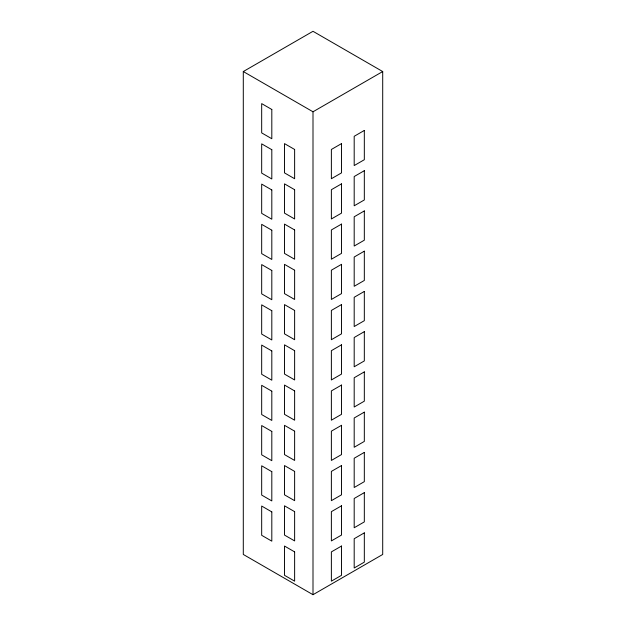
<?xml version="1.0" encoding="UTF-8"?>
<svg xmlns="http://www.w3.org/2000/svg" width="626" height="626" viewBox="0 0 626 626"><rect width="100%" height="100%" fill="white"/><g stroke="black" fill="none" stroke-linecap="round" stroke-linejoin="round"><path stroke-width="0.94" d="M243.295 71.544L313 31.3L382.705 71.544L382.705 554.456L313 594.7L243.295 554.456L243.295 71.544L313 111.788L382.705 71.544M313 111.788L313 594.7M341.514 143.612L331.373 149.465L331.373 178.731L341.514 172.878L341.514 143.612M364.324 130.443L354.191 136.296L354.191 165.561L364.324 159.708L364.324 130.443M341.514 183.856L331.373 189.709L331.373 218.975L341.514 213.122L341.514 183.856M364.324 170.687L354.191 176.54L354.191 205.805L364.324 199.952L364.324 170.687M341.514 224.1L331.373 229.953L331.373 259.219L341.514 253.366L341.514 224.1M364.324 210.931L354.191 216.784L354.191 246.049L364.324 240.196L364.324 210.931M341.514 264.344L331.373 270.197L331.373 299.463L341.514 293.61L341.514 264.344M364.324 251.175L354.191 257.028L354.191 286.293L364.324 280.44L364.324 251.175M341.514 304.588L331.373 310.441L331.373 339.707L341.514 333.854L341.514 304.588M364.324 291.419L354.191 297.272L354.191 326.537L364.324 320.684L364.324 291.419M341.514 344.824L331.373 350.685L331.373 379.951L341.514 374.098L341.514 344.824M364.324 331.655L354.191 337.508L354.191 366.781L364.324 360.928L364.324 331.655M341.514 385.068L331.373 390.921L331.373 420.195L341.514 414.342L341.514 385.068M364.324 371.899L354.191 377.752L354.191 407.025L364.324 401.172L364.324 371.899M341.514 425.312L331.373 431.165L331.373 460.439L341.514 454.578L341.514 425.312M364.324 412.143L354.191 417.996L354.191 447.261L364.324 441.408L364.324 412.143M341.514 465.556L331.373 471.409L331.373 500.675L341.514 494.822L341.514 465.556M364.324 452.387L354.191 458.24L354.191 487.505L364.324 481.652L364.324 452.387M341.514 505.8L331.373 511.653L331.373 540.919L341.514 535.066L341.514 505.8M364.324 492.631L354.191 498.484L354.191 527.749L364.324 521.896L364.324 492.631M341.514 546.044L331.373 551.897L331.373 581.163L341.514 575.31L341.514 546.044M364.324 532.875L354.191 538.728L354.191 567.993L364.324 562.14L364.324 532.875M271.809 109.472L261.676 103.611L261.676 132.884L271.809 138.737L271.809 109.472M294.627 149.465L284.486 143.612L284.486 172.878L294.627 178.731L294.627 149.465M271.809 149.708L261.676 143.855L261.676 173.128L271.809 178.981L271.809 149.708M294.627 189.709L284.486 183.856L284.486 213.122L294.627 218.975L294.627 189.709M271.809 189.952L261.676 184.099L261.676 213.364L271.809 219.225L271.809 189.952M294.627 229.953L284.486 224.1L284.486 253.366L294.627 259.219L294.627 229.953M271.809 230.196L261.676 224.343L261.676 253.608L271.809 259.461L271.809 230.196M294.627 270.197L284.486 264.344L284.486 293.61L294.627 299.463L294.627 270.197M271.809 270.44L261.676 264.587L261.676 293.852L271.809 299.705L271.809 270.44M294.627 310.441L284.486 304.588L284.486 333.854L294.627 339.707L294.627 310.441M271.809 310.684L261.676 304.831L261.676 334.096L271.809 339.949L271.809 310.684M294.627 350.685L284.486 344.824L284.486 374.098L294.627 379.951L294.627 350.685M271.809 350.928L261.676 345.075L261.676 374.34L271.809 380.193L271.809 350.928M294.627 390.921L284.486 385.068L284.486 414.342L294.627 420.195L294.627 390.921M271.809 391.172L261.676 385.319L261.676 414.584L271.809 420.437L271.809 391.172M294.627 431.165L284.486 425.312L284.486 454.578L294.627 460.439L294.627 431.165M271.809 431.408L261.676 425.555L261.676 454.828L271.809 460.681L271.809 431.408M294.627 471.409L284.486 465.556L284.486 494.822L294.627 500.675L294.627 471.409M271.809 471.652L261.676 465.799L261.676 495.072L271.809 500.925L271.809 471.652M294.627 511.653L284.486 505.8L284.486 535.066L294.627 540.919L294.627 511.653M271.809 511.896L261.676 506.043L261.676 535.308L271.809 541.161L271.809 511.896M294.627 551.897L284.486 546.044L284.486 575.31L294.627 581.163L294.627 551.897"/></g></svg>
